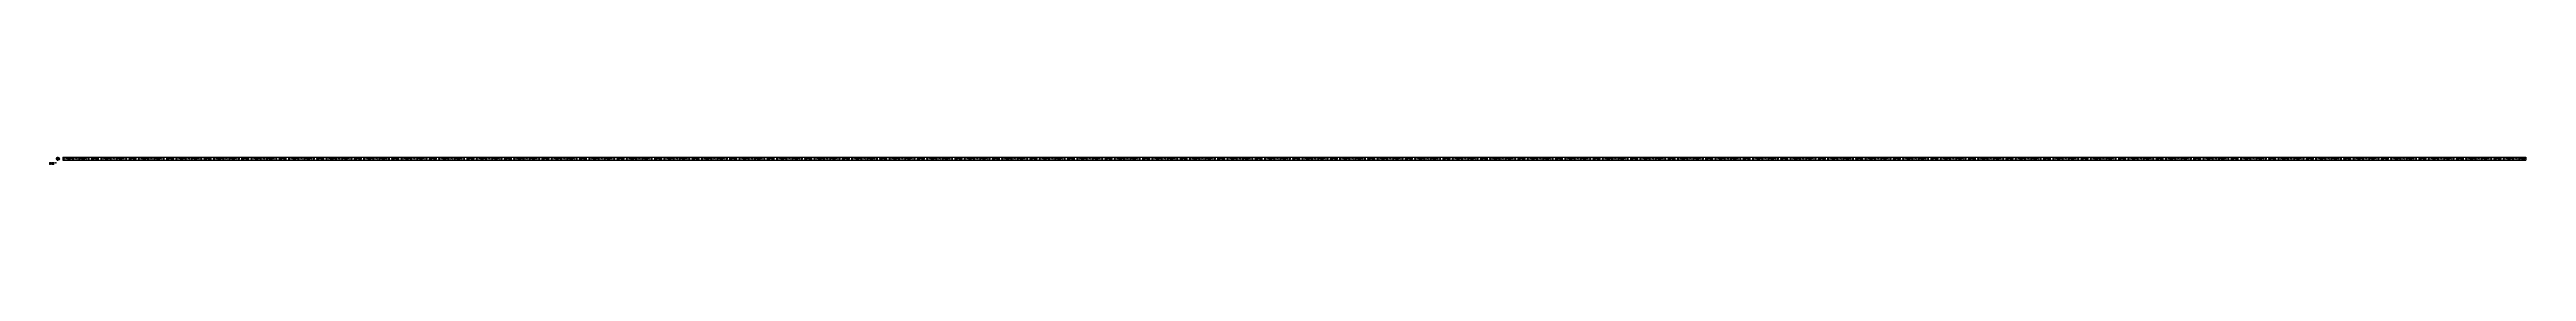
# Model space of a CAD drawing. Extents: x -34 to 10022, y -23 to 8.
import ezdxf

# ---------------------------------------------------------------- set-up
doc = ezdxf.new("R2010")
doc.units = 0
doc.linetypes.add('CENTER', pattern=[50.8, 31.75, -6.35, 6.35, -6.35])
doc.linetypes.add('DASHED', pattern=[19.05, 12.7, -6.35])
doc.layers.get('0').update_dxf_attribs({"linetype": 'CONTINUOUS'})
doc.layers.add('CENTER', color=1, linetype='CENTER')
doc.styles.get("Standard").update_dxf_attribs({"font": 'txt.shx', "height": 3, "bigfont": 'bigfont.shx'})

msp = doc.modelspace()

# ---------------------------------------------------------------- linework, layer by layer
at = {"color": 7, "linetype": 'CONTINUOUS'}
for p, q in [((20, 6), (20, -6)), ((20, 6), (10020, 6)), ((10020, 6), (10020, -6)), ((20, -6), (10020, -6))]:
    msp.add_line(p, q, dxfattribs=at)
at = {"color": 3, "linetype": 'DASHED'}
for p, q in [((20, 4), (10020, 4)), ((20, -4), (10020, -4))]:
    msp.add_line(p, q, dxfattribs=at)
at = {"color": 7, "linetype": 'CONTINUOUS'}
for radius in [6.25, 4.15]:
    msp.add_circle((0, 0), radius, dxfattribs=at)
at = {"layer": 'CENTER', "color": 1, "linetype": 'CENTER'}
for p, q in [((8, 0), (-8, 0)), ((0, -8), (0, 8)), ((10022, 0), (18, 0))]:
    msp.add_line(p, q, dxfattribs=at)

# ---------------------------------------------------------------- texts
at = {"color": 7, "linetype": 'CONTINUOUS'}
for s, p in [('ERHOS09-10', (-34, -18)), ('ERHOS09', (-34, -23))]:
    msp.add_text(s, height=3, dxfattribs=at).set_placement(p)

doc.saveas('drawing.dxf')
